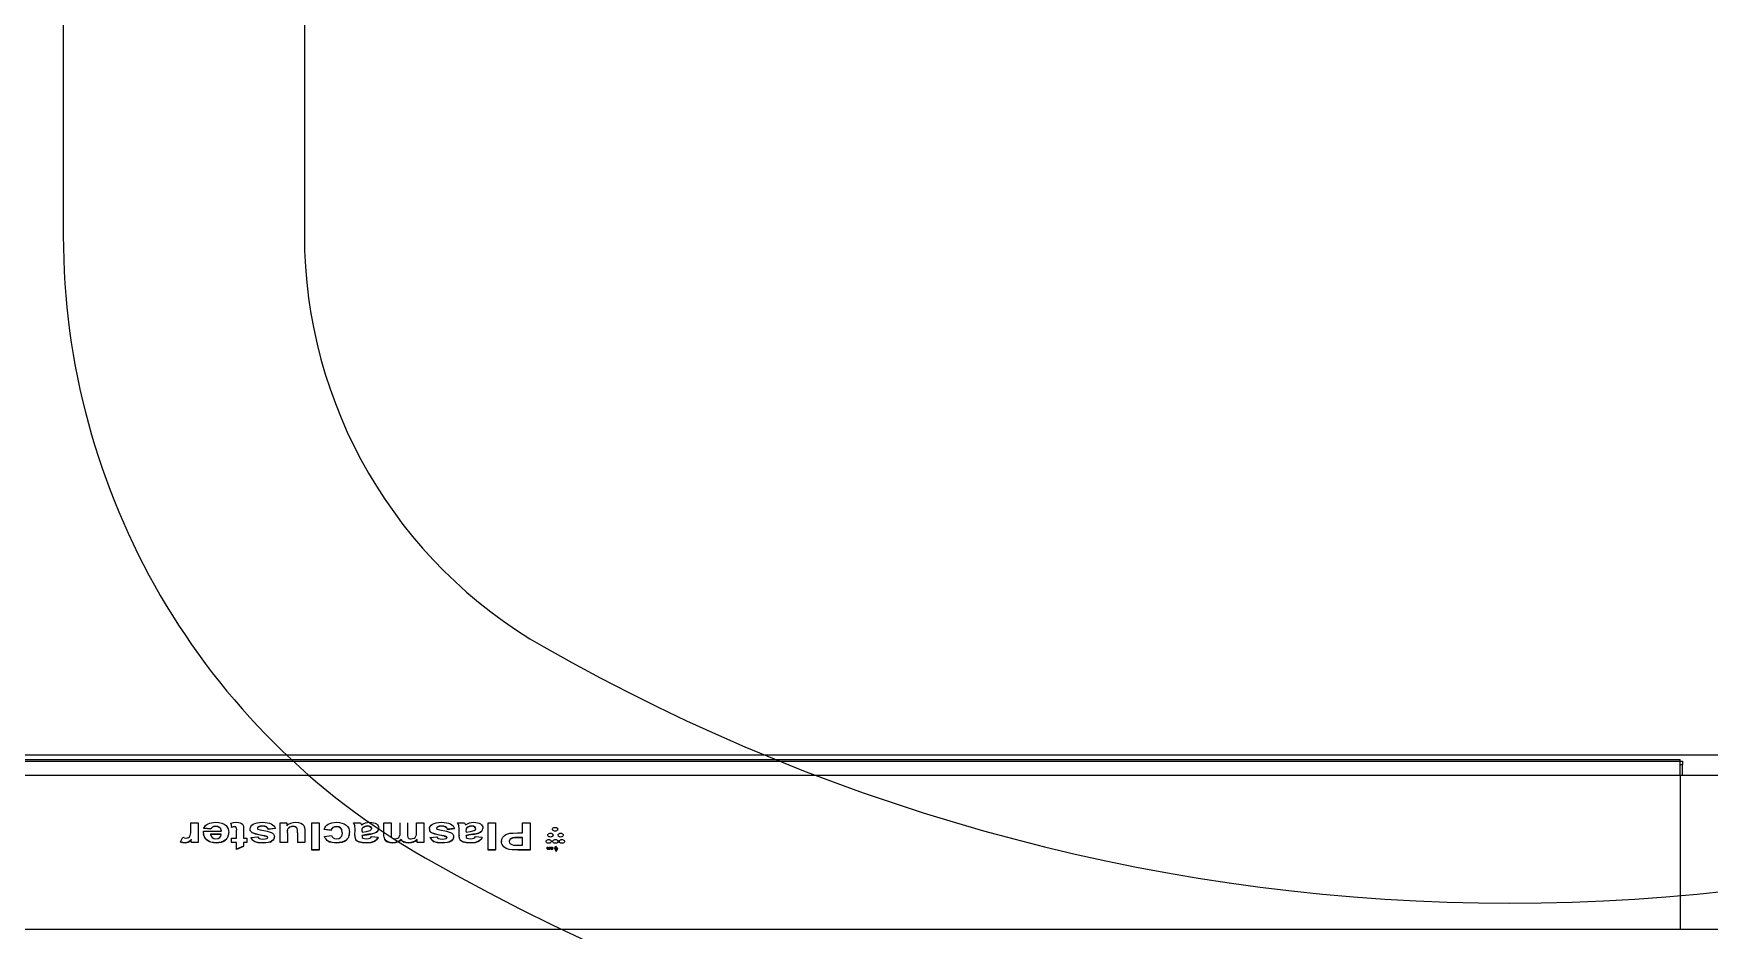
# Model space of a CAD drawing. Header units: inches. Extents: x 16928 to 514628, y -1471 to 241387.
# Drawn here: x 53938.8 to 54292, y 25938.9 to 26128 of the extents above; entities that cross this region are included whole.
import ezdxf

# ---------------------------------------------------------------- set-up
doc = ezdxf.new("R2010")
doc.units = ezdxf.units.IN
doc.header["$MEASUREMENT"] = 0
doc.layers.add('Cabinet', color=8, linetype='Continuous')
doc.layers.add('Edges', color=7, linetype='Continuous')

# ---------------------------------------------------------------- blocks, each defined once
blk = doc.blocks.new('meja mesyuarat')
at = {"color": 8}
for p, q in [((3655.6, -2689.9), (3655.6, -3099.93)), ((3604.8, -2766.1), (3604.8, -3100.05))]:
    blk.add_line(p, q, dxfattribs=at)
for centre, radius, start, end in [((3755.8, -3100.05), 151, 180, 240.3254), ((3755.6, -3099.93), 100, 180, 240.283), ((3909.6, -2830.13), 410.66, 240.283, 299.717), ((3909.6, -2830.13), 461.66, 240.3254, 299.6746)]:
    blk.add_arc(centre, radius, start, end, dxfattribs=at)
blk = doc.blocks.new('air con')
at = {"layer": 'Edges'}
for p, q in [((152.402, 19.493), (71.402, 19.493)), ((76.921, 15.42), (76.921, 19.493)), ((76.921, 18.47), (76.921, 18.812)), ((76.921, 18.133), (76.921, 18.47)), ((76.921, 17.803), (76.921, 18.133)), ((76.921, 17.48), (76.921, 17.803)), ((76.921, 17.163), (76.921, 17.48)), ((106.581, 17.368), (106.616, 17.445)), ((106.626, 17.296), (106.581, 17.368)), ((106.616, 17.445), (106.65, 17.368)), ((106.626, 17.296), (106.616, 17.445)), ((106.65, 17.368), (106.626, 17.296)), ((106.695, 17.356), (106.696, 17.363)), ((106.696, 17.347), (106.695, 17.356)), ((106.696, 17.363), (106.699, 17.371)), ((106.699, 17.339), (106.696, 17.347)), ((106.699, 17.371), (106.705, 17.377)), ((106.705, 17.333), (106.699, 17.339)), ((106.705, 17.377), (106.712, 17.382)), ((106.713, 17.328), (106.705, 17.333)), ((106.712, 17.382), (106.721, 17.384)), ((106.722, 17.326), (106.713, 17.328)), ((106.715, 17.363), (106.714, 17.355)), ((106.714, 17.355), (106.715, 17.347)), ((106.717, 17.366), (106.715, 17.363)), ((106.715, 17.347), (106.717, 17.344)), ((106.719, 17.368), (106.717, 17.366)), ((106.717, 17.344), (106.719, 17.342)), ((106.725, 17.372), (106.719, 17.368)), ((106.719, 17.342), (106.725, 17.338)), ((106.721, 17.384), (106.731, 17.385)), ((106.731, 17.325), (106.722, 17.326)), ((106.731, 17.373), (106.725, 17.372)), ((106.725, 17.338), (106.731, 17.337)), ((106.731, 17.385), (106.739, 17.385)), ((106.735, 17.373), (106.731, 17.373)), ((106.731, 17.337), (106.735, 17.338)), ((106.739, 17.325), (106.731, 17.325)), ((106.738, 17.372), (106.735, 17.373)), ((106.735, 17.338), (106.738, 17.338)), ((106.744, 17.368), (106.738, 17.372)), ((106.738, 17.338), (106.744, 17.342)), ((106.739, 17.385), (106.746, 17.383)), ((106.746, 17.327), (106.739, 17.325)), ((106.746, 17.366), (106.744, 17.368)), ((106.744, 17.342), (106.746, 17.344)), ((106.746, 17.383), (106.752, 17.381)), ((106.747, 17.363), (106.746, 17.366)), ((106.746, 17.344), (106.747, 17.347)), ((106.752, 17.33), (106.746, 17.327)), ((106.749, 17.355), (106.747, 17.363)), ((106.747, 17.347), (106.749, 17.355)), ((106.752, 17.381), (106.758, 17.377)), ((106.758, 17.333), (106.752, 17.33)), ((106.758, 17.377), (106.762, 17.372)), ((106.762, 17.338), (106.758, 17.333)), ((106.762, 17.372), (106.766, 17.367)), ((106.766, 17.343), (106.762, 17.338)), ((106.766, 17.367), (106.767, 17.361)), ((106.767, 17.349), (106.766, 17.343)), ((106.767, 17.361), (106.768, 17.355)), ((106.768, 17.355), (106.767, 17.349)), ((106.783, 17.326), (106.783, 17.384)), ((106.783, 17.384), (106.8, 17.384)), ((106.802, 17.326), (106.783, 17.326)), ((106.8, 17.384), (106.8, 17.376)), ((106.8, 17.376), (106.805, 17.38)), ((106.803, 17.366), (106.802, 17.361)), ((106.802, 17.361), (106.802, 17.352)), ((106.802, 17.352), (106.802, 17.326)), ((106.805, 17.369), (106.803, 17.366)), ((106.805, 17.38), (106.811, 17.383)), ((106.808, 17.371), (106.805, 17.369)), ((106.813, 17.373), (106.808, 17.371)), ((106.811, 17.383), (106.817, 17.385)), ((106.817, 17.374), (106.813, 17.373)), ((106.817, 17.385), (106.824, 17.385)), ((106.821, 17.373), (106.817, 17.374)), ((106.824, 17.372), (106.821, 17.373)), ((106.824, 17.385), (106.83, 17.385)), ((106.826, 17.37), (106.824, 17.372)), ((106.828, 17.368), (106.826, 17.37)), ((106.829, 17.363), (106.828, 17.368)), ((106.829, 17.356), (106.829, 17.363)), ((106.829, 17.326), (106.829, 17.356)), ((106.848, 17.326), (106.829, 17.326)), ((106.83, 17.385), (106.835, 17.384)), ((106.835, 17.384), (106.84, 17.381)), ((106.84, 17.381), (106.843, 17.379)), ((106.843, 17.379), (106.845, 17.376)), ((106.845, 17.376), (106.847, 17.372)), ((106.847, 17.372), (106.848, 17.362)), ((106.848, 17.362), (106.848, 17.326)), ((107.302, 17.402), (107.621, 17.402)), ((107.302, 17.402), (107.302, 17.396)), ((107.302, 17.396), (107.621, 17.396)), ((107.302, 16.682), (107.302, 17.396)), ((107.597, 17.275), (107.501, 17.275)), ((107.501, 17.275), (107.501, 17.079)), ((107.739, 17.27), (107.597, 17.275)), ((107.621, 17.402), (107.77, 17.4)), ((107.621, 17.396), (107.77, 17.393)), ((107.784, 17.259), (107.739, 17.27)), ((107.77, 17.4), (107.857, 17.392)), ((107.77, 17.393), (107.857, 17.385)), ((107.857, 17.392), (107.934, 17.366)), ((107.857, 17.385), (107.934, 17.359)), ((107.934, 17.366), (107.998, 17.322)), ((107.934, 17.359), (107.998, 17.315)), ((107.998, 17.322), (108.023, 17.293)), ((107.998, 17.322), (107.998, 17.315)), ((107.998, 17.315), (108.023, 17.286)), ((108.023, 17.293), (108.023, 17.286)), ((108.023, 17.286), (108.041, 17.26)), ((108.217, 17.402), (108.405, 17.402)), ((108.217, 17.402), (108.217, 17.396)), ((108.217, 17.396), (108.405, 17.396)), ((108.217, 16.682), (108.217, 17.396)), ((108.405, 17.402), (108.405, 17.396)), ((108.405, 17.396), (108.405, 16.682)), ((112.876, 17.402), (113.064, 17.402)), ((112.876, 17.402), (112.876, 17.396)), ((112.876, 17.396), (113.064, 17.396)), ((112.876, 16.682), (112.876, 17.396)), ((113.064, 17.402), (113.064, 17.396)), ((113.064, 17.396), (113.064, 16.682)), ((114.869, 17.308), (115.058, 17.388)), ((114.869, 17.302), (115.058, 17.381)), ((114.869, 17.308), (114.869, 17.302)), ((114.869, 17.206), (114.869, 17.302)), ((115.058, 17.388), (115.058, 17.381)), ((115.058, 17.381), (115.058, 17.206)), ((76.921, 16.853), (76.921, 17.163)), ((76.921, 16.551), (76.921, 16.853)), ((106.392, 17.174), (106.394, 17.184)), ((106.395, 17.161), (106.392, 17.174)), ((106.394, 17.184), (106.395, 17.187)), ((106.395, 17.187), (106.401, 17.199)), ((106.401, 17.149), (106.395, 17.161)), ((106.401, 17.199), (106.412, 17.209)), ((106.412, 17.139), (106.401, 17.149)), ((106.412, 17.209), (106.427, 17.217)), ((106.427, 17.131), (106.412, 17.139)), ((106.424, 17.008), (106.427, 17.021)), ((106.427, 16.995), (106.424, 17.008)), ((106.427, 17.217), (106.443, 17.222)), ((106.443, 17.126), (106.427, 17.131)), ((106.427, 17.021), (106.434, 17.033)), ((106.434, 16.983), (106.427, 16.995)), ((106.434, 17.033), (106.445, 17.044)), ((106.445, 16.973), (106.434, 16.983)), ((106.443, 17.222), (106.461, 17.224)), ((106.461, 17.124), (106.443, 17.126)), ((106.445, 17.044), (106.459, 17.051)), ((106.459, 16.965), (106.445, 16.973)), ((106.459, 17.051), (106.475, 17.056)), ((106.475, 16.96), (106.459, 16.965)), ((106.461, 17.224), (106.479, 17.222)), ((106.479, 17.126), (106.461, 17.124)), ((106.475, 17.056), (106.493, 17.058)), ((106.493, 16.958), (106.475, 16.96)), ((106.479, 17.222), (106.495, 17.217)), ((106.495, 17.131), (106.479, 17.126)), ((106.493, 17.058), (106.511, 17.056)), ((106.511, 16.96), (106.493, 16.958)), ((106.495, 17.217), (106.51, 17.209)), ((106.51, 17.139), (106.495, 17.131)), ((106.51, 17.209), (106.521, 17.199)), ((106.521, 17.149), (106.51, 17.139)), ((106.511, 17.056), (106.528, 17.051)), ((106.528, 16.965), (106.511, 16.96)), ((106.521, 17.199), (106.527, 17.187)), ((106.527, 17.161), (106.521, 17.149)), ((106.527, 17.187), (106.528, 17.184)), ((106.53, 17.174), (106.527, 17.161)), ((106.528, 17.184), (106.53, 17.174)), ((106.528, 17.051), (106.542, 17.044)), ((106.542, 16.973), (106.528, 16.965)), ((106.542, 17.044), (106.553, 17.033)), ((106.553, 16.983), (106.542, 16.973)), ((106.553, 17.033), (106.56, 17.021)), ((106.56, 16.995), (106.553, 16.983)), ((106.56, 17.021), (106.562, 17.008)), ((106.562, 17.008), (106.56, 16.995)), ((106.563, 17.174), (106.565, 17.184)), ((106.566, 17.161), (106.563, 17.174)), ((106.565, 17.184), (106.566, 17.187)), ((106.566, 17.187), (106.572, 17.199)), ((106.572, 17.149), (106.566, 17.161)), ((106.57, 16.853), (106.573, 16.866)), ((106.573, 16.84), (106.57, 16.853)), ((106.572, 17.199), (106.583, 17.209)), ((106.583, 17.139), (106.572, 17.149)), ((106.573, 16.866), (106.58, 16.878)), ((106.58, 16.828), (106.573, 16.84)), ((106.58, 16.878), (106.591, 16.889)), ((106.591, 16.818), (106.58, 16.828)), ((106.583, 17.209), (106.598, 17.217)), ((106.598, 17.131), (106.583, 17.139)), ((106.591, 16.889), (106.605, 16.897)), ((106.598, 17.217), (106.614, 17.222)), ((106.614, 17.126), (106.598, 17.131)), ((106.605, 16.897), (106.621, 16.902)), ((106.614, 17.222), (106.632, 17.224)), ((106.632, 17.124), (106.614, 17.126)), ((106.621, 16.902), (106.639, 16.903)), ((106.632, 17.224), (106.65, 17.222)), ((106.65, 17.126), (106.632, 17.124)), ((106.639, 16.903), (106.657, 16.902)), ((106.65, 17.222), (106.666, 17.217)), ((106.666, 17.131), (106.65, 17.126)), ((106.657, 16.902), (106.674, 16.897)), ((106.666, 17.217), (106.681, 17.209)), ((106.681, 17.139), (106.666, 17.131)), ((106.674, 16.897), (106.688, 16.889)), ((106.681, 17.209), (106.692, 17.199)), ((106.692, 17.149), (106.681, 17.139)), ((106.688, 16.889), (106.699, 16.878)), ((106.699, 16.828), (106.688, 16.818)), ((106.692, 17.199), (106.698, 17.187)), ((106.698, 17.161), (106.692, 17.149)), ((106.694, 17.008), (106.697, 17.021)), ((106.697, 16.995), (106.694, 17.008)), ((106.697, 17.021), (106.704, 17.033)), ((106.704, 16.983), (106.697, 16.995)), ((106.698, 17.187), (106.699, 17.184)), ((106.701, 17.174), (106.698, 17.161)), ((106.699, 17.184), (106.701, 17.174)), ((106.699, 16.878), (106.706, 16.866)), ((106.706, 16.84), (106.699, 16.828)), ((106.704, 17.033), (106.715, 17.044)), ((106.715, 16.973), (106.704, 16.983)), ((106.706, 16.866), (106.708, 16.853)), ((106.708, 16.853), (106.706, 16.84)), ((106.715, 17.044), (106.729, 17.051)), ((106.729, 16.965), (106.715, 16.973)), ((106.729, 17.051), (106.745, 17.056)), ((106.745, 16.96), (106.729, 16.965)), ((106.741, 17.174), (106.742, 17.184)), ((106.743, 17.161), (106.741, 17.174)), ((106.742, 17.184), (106.743, 17.187)), ((106.743, 17.187), (106.75, 17.199)), ((106.75, 17.149), (106.743, 17.161)), ((106.745, 17.056), (106.763, 17.058)), ((106.763, 16.958), (106.745, 16.96)), ((106.75, 17.199), (106.761, 17.209)), ((106.761, 17.139), (106.75, 17.149)), ((106.761, 17.209), (106.775, 17.217)), ((106.775, 17.131), (106.761, 17.139)), ((106.763, 17.058), (106.781, 17.056)), ((106.781, 16.96), (106.763, 16.958)), ((106.775, 17.217), (106.792, 17.222)), ((106.792, 17.126), (106.775, 17.131)), ((106.781, 17.056), (106.798, 17.051)), ((106.798, 16.965), (106.781, 16.96)), ((106.792, 17.222), (106.809, 17.224)), ((106.809, 17.124), (106.792, 17.126)), ((106.798, 17.051), (106.812, 17.044)), ((106.812, 16.973), (106.798, 16.965)), ((106.809, 17.224), (106.827, 17.222)), ((106.827, 17.126), (106.809, 17.124)), ((106.812, 17.044), (106.823, 17.033)), ((106.823, 16.983), (106.812, 16.973)), ((106.823, 17.033), (106.83, 17.021)), ((106.83, 16.995), (106.823, 16.983)), ((106.827, 17.222), (106.844, 17.217)), ((106.844, 17.131), (106.827, 17.126)), ((106.83, 17.021), (106.832, 17.008)), ((106.832, 17.008), (106.83, 16.995)), ((106.844, 17.217), (106.858, 17.209)), ((106.858, 17.139), (106.844, 17.131)), ((106.858, 17.209), (106.869, 17.199)), ((106.869, 17.149), (106.858, 17.139)), ((106.869, 17.199), (106.876, 17.187)), ((106.876, 17.161), (106.869, 17.149)), ((106.876, 17.187), (106.876, 17.184)), ((106.876, 17.184), (106.878, 17.174)), ((106.878, 17.174), (106.876, 17.161)), ((107.501, 17.079), (107.609, 17.079)), ((107.501, 17.079), (107.501, 17.072)), ((107.501, 17.072), (107.609, 17.072)), ((107.63, 16.951), (107.501, 16.951)), ((107.501, 16.951), (107.501, 16.682)), ((107.609, 17.079), (107.707, 17.082)), ((107.609, 17.072), (107.707, 17.075)), ((107.749, 16.954), (107.63, 16.951)), ((107.707, 17.082), (107.766, 17.09)), ((107.707, 17.075), (107.766, 17.083)), ((107.707, 17.082), (107.707, 17.075)), ((107.836, 16.961), (107.749, 16.954)), ((107.766, 17.09), (107.802, 17.105)), ((107.766, 17.083), (107.802, 17.098)), ((107.766, 17.09), (107.766, 17.083)), ((107.819, 17.238), (107.784, 17.259)), ((107.802, 17.105), (107.828, 17.125)), ((107.802, 17.098), (107.828, 17.119)), ((107.802, 17.105), (107.802, 17.098)), ((107.843, 17.21), (107.819, 17.238)), ((107.838, 17.14), (107.828, 17.125)), ((107.828, 17.125), (107.828, 17.119)), ((107.888, 16.974), (107.836, 16.961)), ((107.838, 17.14), (107.845, 17.144)), ((107.85, 17.177), (107.843, 17.21)), ((107.844, 17.15), (107.847, 17.162)), ((107.844, 17.15), (107.845, 17.144)), ((107.847, 17.162), (107.85, 17.177)), ((107.939, 16.995), (107.888, 16.974)), ((107.985, 17.025), (107.939, 16.995)), ((108.022, 17.065), (107.985, 17.025)), ((108.047, 17.115), (108.022, 17.065)), ((108.041, 17.26), (108.041, 17.253)), ((108.041, 17.253), (108.052, 17.223)), ((108.055, 17.176), (108.047, 17.115)), ((108.052, 17.223), (108.052, 17.217)), ((108.052, 17.217), (108.055, 17.183)), ((108.055, 17.18), (108.055, 17.183)), ((108.055, 17.176), (108.055, 17.183)), ((108.055, 17.18), (108.055, 17.176)), ((108.556, 16.871), (108.549, 16.83)), ((108.549, 16.825), (108.549, 16.83)), ((108.553, 16.791), (108.549, 16.825)), ((108.574, 16.901), (108.556, 16.871)), ((108.568, 17.07), (108.602, 17.127)), ((108.568, 17.07), (108.568, 17.063)), ((108.739, 17.041), (108.568, 17.063)), ((108.574, 16.901), (108.578, 16.908)), ((108.574, 16.901), (108.578, 16.901)), ((108.612, 16.938), (108.578, 16.908)), ((108.578, 16.901), (108.612, 16.931)), ((108.578, 16.908), (108.578, 16.901)), ((108.602, 17.127), (108.608, 17.136)), ((108.602, 17.127), (108.608, 17.129)), ((108.635, 17.161), (108.608, 17.136)), ((108.608, 17.129), (108.635, 17.154)), ((108.608, 17.136), (108.608, 17.129)), ((108.612, 16.938), (108.659, 16.961)), ((108.612, 16.931), (108.659, 16.954)), ((108.612, 16.938), (108.612, 16.931)), ((108.668, 17.181), (108.635, 17.161)), ((108.635, 17.154), (108.668, 17.175)), ((108.635, 17.161), (108.635, 17.154)), ((108.722, 16.978), (108.659, 16.961)), ((108.659, 16.954), (108.722, 16.971)), ((108.659, 16.961), (108.659, 16.954)), ((108.668, 17.181), (108.707, 17.197)), ((108.668, 17.175), (108.707, 17.19)), ((108.668, 17.181), (108.668, 17.175)), ((108.707, 17.197), (108.755, 17.208)), ((108.707, 17.19), (108.755, 17.202)), ((108.707, 17.197), (108.707, 17.19)), ((108.809, 16.992), (108.722, 16.978)), ((108.722, 16.971), (108.809, 16.986)), ((108.722, 16.978), (108.722, 16.971)), ((108.738, 16.84), (108.737, 16.837)), ((108.737, 16.837), (108.74, 16.835)), ((108.747, 16.864), (108.738, 16.84)), ((108.74, 16.835), (108.738, 16.84)), ((108.76, 17.072), (108.739, 17.041)), ((108.74, 16.835), (108.745, 16.817)), ((108.774, 16.885), (108.747, 16.864)), ((108.755, 17.208), (108.877, 17.217)), ((108.755, 17.202), (108.877, 17.211)), ((108.755, 17.208), (108.755, 17.202)), ((108.785, 17.091), (108.76, 17.072)), ((108.812, 16.897), (108.774, 16.885)), ((108.819, 17.102), (108.785, 17.091)), ((108.809, 16.992), (108.92, 17.01)), ((108.809, 16.986), (108.92, 17.003)), ((108.877, 16.909), (108.812, 16.897)), ((108.864, 17.106), (108.819, 17.102)), ((108.926, 17.102), (108.864, 17.106)), ((108.877, 17.217), (108.987, 17.212)), ((108.877, 17.211), (108.987, 17.205)), ((108.992, 16.93), (108.877, 16.909)), ((108.92, 17.01), (108.992, 17.026)), ((108.92, 17.003), (108.992, 17.019)), ((108.965, 17.089), (108.926, 17.102)), ((108.985, 17.067), (108.965, 17.089)), ((108.98, 16.836), (108.968, 16.818)), ((108.98, 16.836), (108.984, 16.843)), ((108.98, 16.836), (108.984, 16.836)), ((108.992, 16.91), (108.984, 16.843)), ((108.984, 16.836), (108.984, 16.843)), ((108.992, 17.033), (108.985, 17.067)), ((108.987, 17.212), (109.065, 17.196)), ((108.987, 17.205), (109.065, 17.189)), ((108.992, 17.026), (108.992, 17.033)), ((108.992, 17.026), (108.992, 17.019)), ((108.992, 16.91), (108.992, 16.93)), ((109.065, 17.196), (109.065, 17.189)), ((109.065, 17.196), (109.117, 17.171)), ((109.065, 17.189), (109.117, 17.164)), ((109.117, 17.171), (109.117, 17.164)), ((109.117, 17.171), (109.152, 17.141)), ((109.117, 17.164), (109.152, 17.134)), ((109.152, 17.141), (109.152, 17.134)), ((109.157, 17.127), (109.152, 17.141)), ((109.152, 17.134), (109.157, 17.127)), ((109.17, 17.093), (109.157, 17.127)), ((109.17, 17.087), (109.17, 17.093)), ((109.173, 17.063), (109.17, 17.087)), ((109.173, 17.063), (109.176, 17.03)), ((109.177, 17.017), (109.175, 16.852)), ((109.176, 16.848), (109.175, 16.852)), ((109.177, 17.017), (109.176, 17.03)), ((109.176, 16.848), (109.184, 16.758)), ((109.485, 16.857), (109.296, 16.836)), ((109.296, 16.829), (109.485, 16.85)), ((109.296, 16.836), (109.296, 16.829)), ((109.313, 16.794), (109.296, 16.829)), ((109.322, 17.059), (109.323, 17.066)), ((109.322, 17.052), (109.322, 17.059)), ((109.328, 17.017), (109.322, 17.052)), ((109.323, 17.066), (109.327, 17.084)), ((109.327, 17.091), (109.341, 17.114)), ((109.327, 17.091), (109.327, 17.084)), ((109.343, 16.985), (109.328, 17.017)), ((109.363, 17.147), (109.341, 17.121)), ((109.341, 17.114), (109.363, 17.141)), ((109.341, 17.121), (109.341, 17.114)), ((109.37, 16.958), (109.343, 16.985)), ((109.395, 17.172), (109.363, 17.147)), ((109.363, 17.141), (109.395, 17.165)), ((109.363, 17.147), (109.363, 17.141)), ((109.407, 16.935), (109.37, 16.958)), ((109.395, 17.172), (109.437, 17.192)), ((109.395, 17.165), (109.437, 17.185)), ((109.395, 17.172), (109.395, 17.165)), ((109.51, 16.904), (109.407, 16.935)), ((109.437, 17.192), (109.489, 17.206)), ((109.437, 17.185), (109.489, 17.199)), ((109.437, 17.192), (109.437, 17.185)), ((109.485, 16.857), (109.485, 16.85)), ((109.494, 16.841), (109.485, 16.857)), ((109.485, 16.85), (109.494, 16.841)), ((109.489, 17.206), (109.55, 17.215)), ((109.489, 17.199), (109.55, 17.208)), ((109.489, 17.206), (109.489, 17.199)), ((109.494, 16.841), (109.504, 16.822)), ((109.499, 17.073), (109.497, 17.069)), ((109.497, 17.069), (109.501, 17.066)), ((109.503, 17.085), (109.499, 17.073)), ((109.501, 17.066), (109.499, 17.073)), ((109.501, 17.066), (109.502, 17.063)), ((109.502, 17.063), (109.502, 17.056)), ((109.516, 17.051), (109.502, 17.063)), ((109.502, 17.056), (109.516, 17.045)), ((109.519, 17.097), (109.503, 17.085)), ((109.696, 16.869), (109.51, 16.904)), ((109.516, 17.051), (109.516, 17.045)), ((109.573, 17.035), (109.516, 17.051)), ((109.516, 17.045), (109.573, 17.028)), ((109.562, 17.108), (109.519, 17.097)), ((109.55, 17.215), (109.622, 17.217)), ((109.55, 17.215), (109.55, 17.208)), ((109.55, 17.208), (109.622, 17.211)), ((109.625, 17.112), (109.562, 17.108)), ((109.573, 17.035), (109.692, 17.013)), ((109.573, 17.028), (109.692, 17.006)), ((109.622, 17.217), (109.749, 17.209)), ((109.622, 17.211), (109.749, 17.202)), ((109.678, 17.108), (109.625, 17.112)), ((109.716, 17.096), (109.678, 17.108)), ((109.692, 17.013), (109.82, 16.985)), ((109.692, 17.006), (109.82, 16.978)), ((109.759, 16.851), (109.696, 16.869)), ((109.743, 17.077), (109.716, 17.096)), ((109.76, 17.05), (109.743, 17.077)), ((109.749, 17.209), (109.799, 17.198)), ((109.749, 17.202), (109.799, 17.191)), ((109.769, 16.839), (109.759, 16.851)), ((109.937, 17.074), (109.76, 17.05)), ((109.766, 16.811), (109.772, 16.825)), ((109.772, 16.825), (109.769, 16.839)), ((109.799, 17.198), (109.839, 17.183)), ((109.799, 17.198), (109.799, 17.191)), ((109.799, 17.191), (109.839, 17.176)), ((109.82, 16.985), (109.902, 16.952)), ((109.82, 16.978), (109.902, 16.945)), ((109.839, 17.183), (109.839, 17.176)), ((109.872, 17.163), (109.839, 17.183)), ((109.839, 17.176), (109.872, 17.157)), ((109.872, 17.163), (109.872, 17.157)), ((109.872, 17.163), (109.899, 17.14)), ((109.872, 17.157), (109.899, 17.133)), ((109.899, 17.14), (109.899, 17.133)), ((109.907, 17.128), (109.899, 17.14)), ((109.899, 17.133), (109.907, 17.128)), ((109.902, 16.952), (109.928, 16.932)), ((109.902, 16.952), (109.902, 16.945)), ((109.902, 16.945), (109.928, 16.925)), ((109.937, 17.081), (109.907, 17.128)), ((109.928, 16.932), (109.928, 16.925)), ((109.936, 16.922), (109.928, 16.925)), ((109.936, 16.922), (109.947, 16.908)), ((109.937, 17.081), (109.937, 17.074)), ((109.947, 16.908), (109.947, 16.901)), ((109.95, 16.9), (109.947, 16.901)), ((109.958, 16.881), (109.95, 16.9)), ((109.961, 16.844), (109.956, 16.809)), ((109.958, 16.881), (109.958, 16.874)), ((109.96, 16.865), (109.958, 16.874)), ((109.961, 16.85), (109.96, 16.865)), ((109.961, 16.847), (109.961, 16.85)), ((109.961, 16.844), (109.961, 16.85)), ((109.961, 16.847), (109.961, 16.844)), ((110.112, 17.206), (110.286, 17.206)), ((110.112, 17.206), (110.112, 17.199)), ((110.112, 17.199), (110.286, 17.199)), ((110.112, 16.682), (110.112, 17.199)), ((110.286, 17.206), (110.286, 17.199)), ((110.286, 17.199), (110.286, 17.135)), ((110.286, 17.128), (110.335, 17.164)), ((110.286, 17.135), (110.296, 17.142)), ((110.286, 17.135), (110.286, 17.128)), ((110.335, 17.171), (110.296, 17.142)), ((110.305, 16.997), (110.301, 16.933)), ((110.301, 16.933), (110.301, 16.682)), ((110.316, 17.04), (110.305, 16.997)), ((110.336, 17.068), (110.316, 17.04)), ((110.388, 17.197), (110.335, 17.171)), ((110.335, 17.164), (110.388, 17.19)), ((110.335, 17.171), (110.335, 17.164)), ((110.366, 17.089), (110.336, 17.068)), ((110.403, 17.102), (110.366, 17.089)), ((110.388, 17.197), (110.446, 17.212)), ((110.388, 17.19), (110.446, 17.205)), ((110.388, 17.197), (110.388, 17.19)), ((110.444, 17.106), (110.403, 17.102)), ((110.477, 17.103), (110.444, 17.106)), ((110.446, 17.212), (110.508, 17.217)), ((110.446, 17.212), (110.446, 17.205)), ((110.446, 17.205), (110.508, 17.211)), ((110.502, 17.095), (110.477, 17.103)), ((110.52, 17.082), (110.502, 17.095)), ((110.508, 17.217), (110.572, 17.212)), ((110.508, 17.217), (110.508, 17.211)), ((110.508, 17.211), (110.572, 17.205)), ((110.533, 17.063), (110.52, 17.082)), ((110.54, 17.027), (110.533, 17.063)), ((110.543, 16.965), (110.54, 17.027)), ((110.543, 16.682), (110.543, 16.965)), ((110.572, 17.212), (110.627, 17.197)), ((110.572, 17.212), (110.572, 17.205)), ((110.572, 17.205), (110.627, 17.19)), ((110.627, 17.197), (110.627, 17.19)), ((110.673, 17.171), (110.627, 17.197)), ((110.627, 17.19), (110.673, 17.164)), ((110.673, 17.171), (110.673, 17.164)), ((110.673, 17.171), (110.709, 17.135)), ((110.673, 17.164), (110.709, 17.128)), ((110.709, 17.128), (110.758, 17.164)), ((110.709, 17.135), (110.719, 17.143)), ((110.709, 17.135), (110.709, 17.128)), ((110.758, 17.171), (110.719, 17.143)), ((110.735, 16.993), (110.731, 16.93)), ((110.731, 16.93), (110.731, 16.682)), ((110.747, 17.037), (110.735, 16.993)), ((110.767, 17.067), (110.747, 17.037)), ((110.758, 17.171), (110.811, 17.197)), ((110.758, 17.164), (110.811, 17.19)), ((110.758, 17.171), (110.758, 17.164)), ((110.797, 17.088), (110.767, 17.067)), ((110.833, 17.101), (110.797, 17.088)), ((110.811, 17.197), (110.867, 17.212)), ((110.811, 17.19), (110.867, 17.205)), ((110.811, 17.197), (110.811, 17.19)), ((110.872, 17.106), (110.833, 17.101)), ((110.867, 17.212), (110.927, 17.217)), ((110.867, 17.212), (110.867, 17.205)), ((110.867, 17.205), (110.927, 17.211)), ((110.919, 17.099), (110.872, 17.106)), ((110.952, 17.077), (110.919, 17.099)), ((110.927, 17.217), (110.999, 17.212)), ((110.927, 17.217), (110.927, 17.211)), ((110.927, 17.211), (110.999, 17.205)), ((110.967, 17.041), (110.952, 17.077)), ((110.971, 16.977), (110.967, 17.041)), ((110.971, 16.682), (110.971, 16.977)), ((110.999, 17.212), (111.059, 17.194)), ((110.999, 17.212), (110.999, 17.205)), ((110.999, 17.205), (111.059, 17.187)), ((111.059, 17.194), (111.059, 17.187)), ((111.059, 17.187), (111.107, 17.159)), ((111.107, 17.166), (111.077, 17.184)), ((111.107, 17.166), (111.107, 17.159)), ((111.107, 17.166), (111.141, 17.126)), ((111.107, 17.159), (111.141, 17.119)), ((111.141, 17.126), (111.141, 17.119)), ((111.155, 17.083), (111.141, 17.119)), ((111.155, 17.083), (111.155, 17.076)), ((111.156, 17.069), (111.155, 17.076)), ((111.156, 17.069), (111.16, 17.019)), ((111.16, 17.019), (111.16, 16.682)), ((111.305, 16.871), (111.298, 16.83)), ((111.298, 16.83), (111.298, 16.823)), ((111.321, 16.898), (111.305, 16.871)), ((111.357, 17.136), (111.318, 17.07)), ((111.318, 17.07), (111.357, 17.129)), ((111.318, 17.07), (111.318, 17.063)), ((111.489, 17.041), (111.318, 17.063)), ((111.321, 16.898), (111.327, 16.901)), ((111.362, 16.938), (111.327, 16.908)), ((111.327, 16.901), (111.362, 16.931)), ((111.327, 16.908), (111.327, 16.901)), ((111.384, 17.161), (111.357, 17.136)), ((111.357, 17.129), (111.384, 17.154)), ((111.357, 17.136), (111.357, 17.129)), ((111.362, 16.938), (111.408, 16.961)), ((111.362, 16.931), (111.408, 16.954)), ((111.362, 16.938), (111.362, 16.931)), ((111.417, 17.181), (111.384, 17.161)), ((111.384, 17.154), (111.417, 17.175)), ((111.384, 17.161), (111.384, 17.154)), ((111.408, 16.961), (111.471, 16.978)), ((111.408, 16.954), (111.471, 16.971)), ((111.408, 16.961), (111.408, 16.954)), ((111.417, 17.181), (111.456, 17.197)), ((111.417, 17.175), (111.456, 17.19)), ((111.417, 17.181), (111.417, 17.175)), ((111.456, 17.197), (111.504, 17.208)), ((111.456, 17.19), (111.504, 17.202)), ((111.456, 17.197), (111.456, 17.19)), ((111.558, 16.992), (111.471, 16.978)), ((111.471, 16.971), (111.558, 16.986)), ((111.471, 16.978), (111.471, 16.971)), ((111.487, 16.837), (111.496, 16.864)), ((111.494, 16.817), (111.487, 16.837)), ((111.509, 17.072), (111.489, 17.041)), ((111.523, 16.885), (111.496, 16.864)), ((111.504, 17.208), (111.626, 17.217)), ((111.504, 17.202), (111.626, 17.211)), ((111.504, 17.208), (111.504, 17.202)), ((111.534, 17.091), (111.509, 17.072)), ((111.561, 16.897), (111.523, 16.885)), ((111.568, 17.102), (111.534, 17.091)), ((111.67, 17.01), (111.558, 16.992)), ((111.558, 16.986), (111.67, 17.003)), ((111.626, 16.909), (111.561, 16.897)), ((111.613, 17.106), (111.568, 17.102)), ((111.675, 17.102), (111.613, 17.106)), ((111.626, 17.217), (111.736, 17.212)), ((111.626, 17.211), (111.736, 17.205)), ((111.741, 16.93), (111.626, 16.909)), ((111.67, 17.01), (111.741, 17.026)), ((111.67, 17.003), (111.741, 17.019)), ((111.714, 17.089), (111.675, 17.102)), ((111.734, 17.067), (111.714, 17.089)), ((111.717, 16.818), (111.733, 16.836)), ((111.741, 16.91), (111.733, 16.843)), ((111.733, 16.843), (111.733, 16.836)), ((111.741, 17.033), (111.734, 17.067)), ((111.736, 17.212), (111.814, 17.196)), ((111.736, 17.205), (111.814, 17.189)), ((111.741, 17.026), (111.741, 17.033)), ((111.741, 17.026), (111.741, 17.019)), ((111.741, 16.91), (111.741, 16.93)), ((111.814, 17.196), (111.814, 17.189)), ((111.814, 17.196), (111.866, 17.171)), ((111.814, 17.189), (111.866, 17.164)), ((111.866, 17.171), (111.866, 17.164)), ((111.866, 17.171), (111.901, 17.141)), ((111.866, 17.164), (111.901, 17.134)), ((111.901, 17.141), (111.901, 17.134)), ((111.905, 17.131), (111.901, 17.141)), ((111.901, 17.134), (111.905, 17.131)), ((111.92, 17.093), (111.905, 17.131)), ((111.92, 17.087), (111.92, 17.093)), ((111.921, 17.071), (111.92, 17.087)), ((111.921, 17.071), (111.925, 17.028)), ((111.926, 17.016), (111.924, 16.858)), ((111.924, 16.858), (111.933, 16.758)), ((111.926, 17.016), (111.925, 17.028)), ((112.075, 16.997), (112.07, 16.947)), ((112.07, 16.947), (112.07, 16.94)), ((112.076, 16.88), (112.07, 16.94)), ((112.075, 16.997), (112.076, 17)), ((112.076, 17.006), (112.079, 17.017)), ((112.076, 17.006), (112.076, 17)), ((112.093, 16.827), (112.076, 16.88)), ((112.09, 17.051), (112.079, 17.017)), ((112.09, 17.051), (112.093, 17.054)), ((112.093, 17.06), (112.097, 17.067)), ((112.093, 17.06), (112.093, 17.054)), ((112.122, 16.781), (112.093, 16.827)), ((112.097, 17.067), (112.102, 17.073)), ((112.102, 17.073), (112.123, 17.1)), ((112.163, 17.146), (112.123, 17.107)), ((112.123, 17.1), (112.163, 17.139)), ((112.123, 17.107), (112.123, 17.1)), ((112.214, 17.177), (112.163, 17.146)), ((112.163, 17.139), (112.214, 17.17)), ((112.163, 17.146), (112.163, 17.139)), ((112.214, 17.177), (112.273, 17.2)), ((112.214, 17.17), (112.273, 17.193)), ((112.214, 17.177), (112.214, 17.17)), ((112.264, 16.95), (112.274, 17.02)), ((112.267, 16.936), (112.264, 16.95)), ((112.267, 16.936), (112.275, 16.878)), ((112.273, 17.2), (112.34, 17.213)), ((112.273, 17.193), (112.34, 17.206)), ((112.273, 17.2), (112.273, 17.193)), ((112.287, 17.047), (112.274, 17.02)), ((112.275, 16.872), (112.275, 16.878)), ((112.281, 16.863), (112.275, 16.878)), ((112.275, 16.872), (112.281, 16.863)), ((112.281, 16.863), (112.288, 16.849)), ((112.306, 17.068), (112.287, 17.047)), ((112.307, 16.826), (112.288, 16.849)), ((112.288, 16.849), (112.288, 16.842)), ((112.288, 16.842), (112.307, 16.82)), ((112.355, 17.094), (112.306, 17.068)), ((112.307, 16.826), (112.356, 16.798)), ((112.307, 16.826), (112.307, 16.82)), ((112.34, 17.213), (112.415, 17.217)), ((112.34, 17.213), (112.34, 17.206)), ((112.34, 17.206), (112.415, 17.211)), ((112.418, 17.103), (112.355, 17.094)), ((112.415, 17.217), (112.477, 17.215)), ((112.415, 17.217), (112.415, 17.211)), ((112.415, 17.211), (112.477, 17.208)), ((112.466, 17.098), (112.418, 17.103)), ((112.504, 17.082), (112.466, 17.098)), ((112.477, 17.215), (112.532, 17.207)), ((112.477, 17.215), (112.477, 17.208)), ((112.477, 17.208), (112.532, 17.2)), ((112.532, 17.057), (112.504, 17.082)), ((112.509, 16.811), (112.538, 16.841)), ((112.509, 16.804), (112.538, 16.834)), ((112.532, 17.207), (112.581, 17.195)), ((112.532, 17.207), (112.532, 17.2)), ((112.532, 17.2), (112.581, 17.188)), ((112.547, 17.022), (112.532, 17.057)), ((112.552, 16.874), (112.538, 16.841)), ((112.538, 16.841), (112.538, 16.834)), ((112.733, 17.046), (112.547, 17.022)), ((112.552, 16.874), (112.557, 16.88)), ((112.556, 16.884), (112.557, 16.887)), ((112.557, 16.88), (112.556, 16.884)), ((112.557, 16.887), (112.557, 16.88)), ((112.557, 16.887), (112.742, 16.864)), ((112.557, 16.88), (112.742, 16.857)), ((112.581, 17.195), (112.581, 17.188)), ((112.622, 17.177), (112.581, 17.195)), ((112.581, 17.188), (112.622, 17.17)), ((112.622, 17.177), (112.622, 17.17)), ((112.622, 17.177), (112.658, 17.154)), ((112.622, 17.17), (112.658, 17.147)), ((112.658, 17.154), (112.658, 17.147)), ((112.658, 17.154), (112.688, 17.125)), ((112.658, 17.147), (112.688, 17.119)), ((112.688, 17.125), (112.688, 17.119)), ((112.713, 17.092), (112.688, 17.119)), ((112.713, 17.092), (112.713, 17.085)), ((112.723, 17.073), (112.713, 17.085)), ((112.728, 17.062), (112.723, 17.073)), ((112.742, 16.857), (112.724, 16.814)), ((112.733, 17.053), (112.728, 17.062)), ((112.733, 17.053), (112.733, 17.046)), ((112.742, 16.864), (112.742, 16.857)), ((113.253, 17.206), (113.442, 17.206)), ((113.253, 17.206), (113.253, 17.199)), ((113.253, 17.199), (113.442, 17.199)), ((113.253, 16.872), (113.253, 17.199)), ((113.26, 16.807), (113.253, 16.872)), ((113.442, 17.206), (113.442, 17.199)), ((113.442, 16.961), (113.442, 17.199)), ((113.442, 16.948), (113.442, 16.961)), ((113.442, 16.948), (113.444, 16.88)), ((113.444, 16.88), (113.452, 16.834)), ((113.452, 16.834), (113.452, 16.828)), ((113.467, 16.812), (113.452, 16.828)), ((113.678, 16.822), (113.699, 16.841)), ((113.706, 16.883), (113.699, 16.848)), ((113.699, 16.848), (113.699, 16.841)), ((113.706, 16.883), (113.708, 16.893)), ((113.706, 16.883), (113.709, 16.89)), ((113.708, 16.893), (113.709, 16.897)), ((113.709, 16.89), (113.708, 16.893)), ((113.711, 16.945), (113.709, 16.897)), ((113.711, 16.945), (113.713, 16.981)), ((113.713, 17.206), (113.901, 17.206)), ((113.713, 17.206), (113.713, 17.199)), ((113.713, 17.199), (113.901, 17.199)), ((113.713, 16.981), (113.713, 17.199)), ((113.901, 17.206), (113.901, 17.199)), ((113.901, 17.199), (113.901, 16.682)), ((114.03, 16.836), (114.219, 16.857)), ((114.03, 16.829), (114.219, 16.85)), ((114.03, 16.836), (114.03, 16.829)), ((114.047, 16.794), (114.03, 16.829)), ((114.056, 17.057), (114.057, 17.066)), ((114.056, 17.057), (114.056, 17.052)), ((114.061, 17.017), (114.056, 17.052)), ((114.057, 17.066), (114.059, 17.077)), ((114.059, 17.077), (114.061, 17.084)), ((114.061, 17.091), (114.074, 17.114)), ((114.061, 17.091), (114.061, 17.084)), ((114.077, 16.985), (114.061, 17.017)), ((114.096, 17.146), (114.074, 17.121)), ((114.074, 17.114), (114.097, 17.141)), ((114.074, 17.121), (114.074, 17.114)), ((114.104, 16.958), (114.077, 16.985)), ((114.096, 17.146), (114.107, 17.155)), ((114.096, 17.146), (114.097, 17.141)), ((114.097, 17.141), (114.129, 17.165)), ((114.141, 16.935), (114.104, 16.958)), ((114.107, 17.155), (114.129, 17.172)), ((114.171, 17.192), (114.129, 17.172)), ((114.129, 17.165), (114.171, 17.185)), ((114.129, 17.172), (114.129, 17.165)), ((114.243, 16.904), (114.141, 16.935)), ((114.171, 17.192), (114.222, 17.206)), ((114.171, 17.185), (114.222, 17.199)), ((114.171, 17.192), (114.171, 17.185)), ((114.219, 16.857), (114.219, 16.85)), ((114.237, 16.822), (114.219, 16.85)), ((114.222, 17.206), (114.284, 17.215)), ((114.222, 17.199), (114.284, 17.208)), ((114.222, 17.206), (114.222, 17.199)), ((114.232, 17.073), (114.231, 17.069)), ((114.231, 17.069), (114.234, 17.066)), ((114.236, 17.085), (114.232, 17.073)), ((114.234, 17.066), (114.232, 17.073)), ((114.236, 17.063), (114.234, 17.066)), ((114.253, 17.097), (114.236, 17.085)), ((114.236, 17.063), (114.236, 17.056)), ((114.25, 17.051), (114.236, 17.063)), ((114.236, 17.056), (114.25, 17.045)), ((114.43, 16.869), (114.243, 16.904)), ((114.25, 17.051), (114.25, 17.045)), ((114.25, 17.051), (114.307, 17.035)), ((114.25, 17.045), (114.307, 17.028)), ((114.295, 17.108), (114.253, 17.097)), ((114.284, 17.215), (114.356, 17.217)), ((114.284, 17.215), (114.284, 17.208)), ((114.284, 17.208), (114.356, 17.211)), ((114.359, 17.112), (114.295, 17.108)), ((114.307, 17.035), (114.426, 17.013)), ((114.307, 17.028), (114.426, 17.006)), ((114.356, 17.217), (114.483, 17.209)), ((114.356, 17.211), (114.483, 17.202)), ((114.411, 17.108), (114.359, 17.112)), ((114.45, 17.096), (114.411, 17.108)), ((114.426, 17.013), (114.554, 16.985)), ((114.426, 17.006), (114.554, 16.978)), ((114.493, 16.851), (114.43, 16.869)), ((114.477, 17.077), (114.45, 17.096)), ((114.493, 17.05), (114.477, 17.077)), ((114.483, 17.209), (114.533, 17.198)), ((114.483, 17.202), (114.533, 17.191)), ((114.671, 17.074), (114.493, 17.05)), ((114.503, 16.839), (114.493, 16.851)), ((114.5, 16.811), (114.506, 16.825)), ((114.506, 16.825), (114.503, 16.839)), ((114.533, 17.198), (114.573, 17.183)), ((114.533, 17.198), (114.533, 17.191)), ((114.533, 17.191), (114.573, 17.176)), ((114.554, 16.985), (114.636, 16.952)), ((114.554, 16.978), (114.636, 16.945)), ((114.573, 17.183), (114.573, 17.176)), ((114.573, 17.183), (114.606, 17.163)), ((114.573, 17.176), (114.606, 17.157)), ((114.606, 17.163), (114.606, 17.157)), ((114.626, 17.146), (114.606, 17.163)), ((114.606, 17.157), (114.633, 17.133)), ((114.626, 17.146), (114.633, 17.14)), ((114.633, 17.14), (114.633, 17.133)), ((114.671, 17.08), (114.633, 17.14)), ((114.633, 17.133), (114.671, 17.08)), ((114.636, 16.952), (114.636, 16.945)), ((114.636, 16.952), (114.643, 16.947)), ((114.636, 16.945), (114.662, 16.925)), ((114.643, 16.947), (114.652, 16.94)), ((114.652, 16.94), (114.662, 16.932)), ((114.662, 16.932), (114.662, 16.925)), ((114.67, 16.922), (114.662, 16.925)), ((114.68, 16.908), (114.67, 16.922)), ((114.671, 17.08), (114.671, 17.074)), ((114.684, 16.9), (114.68, 16.908)), ((114.68, 16.908), (114.68, 16.901)), ((114.68, 16.901), (114.684, 16.9)), ((114.684, 16.9), (114.691, 16.881)), ((114.695, 16.843), (114.69, 16.809)), ((114.691, 16.881), (114.695, 16.85)), ((114.695, 16.85), (114.695, 16.843)), ((114.782, 17.206), (114.869, 17.206)), ((114.782, 17.206), (114.782, 17.199)), ((114.782, 17.199), (114.869, 17.199)), ((114.782, 17.09), (114.782, 17.199)), ((114.869, 17.09), (114.782, 17.09)), ((114.869, 17.206), (114.869, 17.199)), ((114.869, 16.864), (114.869, 17.09)), ((114.875, 16.768), (114.869, 16.864)), ((115.058, 17.206), (115.187, 17.206)), ((115.058, 17.206), (115.058, 17.199)), ((115.058, 17.199), (115.187, 17.199)), ((115.187, 17.09), (115.058, 17.09)), ((115.058, 17.09), (115.058, 16.888)), ((115.058, 16.885), (115.058, 16.888)), ((115.058, 16.888), (115.058, 16.881)), ((115.058, 16.885), (115.058, 16.881)), ((115.058, 16.881), (115.058, 16.879)), ((115.062, 16.815), (115.058, 16.879)), ((115.187, 17.206), (115.187, 17.199)), ((115.187, 17.199), (115.187, 17.09)), ((115.264, 16.955), (115.263, 16.943)), ((115.263, 16.936), (115.263, 16.943)), ((115.267, 16.885), (115.263, 16.936)), ((115.264, 16.955), (115.268, 16.997)), ((115.28, 16.838), (115.267, 16.885)), ((115.286, 17.058), (115.268, 17.004)), ((115.268, 17.004), (115.268, 16.997)), ((115.268, 17), (115.268, 17.004)), ((115.268, 16.997), (115.268, 17)), ((115.302, 16.796), (115.28, 16.838)), ((115.299, 17.08), (115.286, 17.058)), ((115.299, 17.08), (115.315, 17.098)), ((115.355, 17.145), (115.315, 17.105)), ((115.315, 17.098), (115.355, 17.138)), ((115.315, 17.105), (115.315, 17.098)), ((115.404, 17.176), (115.355, 17.145)), ((115.355, 17.138), (115.404, 17.17)), ((115.355, 17.145), (115.355, 17.138)), ((115.404, 17.176), (115.46, 17.199)), ((115.404, 17.17), (115.46, 17.192)), ((115.404, 17.176), (115.404, 17.17)), ((115.928, 16.901), (115.457, 16.901)), ((115.457, 16.901), (115.468, 16.854)), ((115.46, 16.992), (115.459, 16.985)), ((115.459, 16.985), (115.741, 16.985)), ((115.46, 17.199), (115.522, 17.213)), ((115.46, 17.192), (115.522, 17.206)), ((115.46, 17.199), (115.46, 17.192)), ((115.469, 17.035), (115.46, 16.992)), ((115.46, 16.992), (115.739, 16.992)), ((115.468, 16.854), (115.468, 16.847)), ((115.501, 16.813), (115.468, 16.847)), ((115.499, 17.073), (115.469, 17.035)), ((115.544, 17.098), (115.499, 17.073)), ((115.522, 17.213), (115.589, 17.217)), ((115.522, 17.213), (115.522, 17.206)), ((115.522, 17.206), (115.589, 17.211)), ((115.601, 17.106), (115.544, 17.098)), ((115.589, 17.217), (115.664, 17.213)), ((115.589, 17.217), (115.589, 17.211)), ((115.589, 17.211), (115.664, 17.206)), ((115.654, 17.098), (115.601, 17.106)), ((115.699, 17.075), (115.654, 17.098)), ((115.664, 17.213), (115.731, 17.198)), ((115.664, 17.213), (115.664, 17.206)), ((115.664, 17.206), (115.731, 17.191)), ((115.729, 17.037), (115.699, 17.075)), ((115.711, 16.82), (115.73, 16.846)), ((115.739, 16.992), (115.729, 17.037)), ((115.73, 16.853), (115.918, 16.83)), ((115.73, 16.853), (115.73, 16.846)), ((115.73, 16.846), (115.918, 16.823)), ((115.731, 17.198), (115.731, 17.191)), ((115.731, 17.198), (115.79, 17.175)), ((115.731, 17.191), (115.79, 17.168)), ((115.741, 16.985), (115.739, 16.992)), ((115.79, 17.175), (115.79, 17.168)), ((115.79, 17.175), (115.84, 17.141)), ((115.79, 17.168), (115.84, 17.134)), ((115.84, 17.141), (115.84, 17.134)), ((115.88, 17.098), (115.84, 17.141)), ((115.84, 17.134), (115.88, 17.091)), ((115.88, 17.098), (115.88, 17.091)), ((115.888, 17.082), (115.88, 17.091)), ((115.888, 17.082), (115.903, 17.053)), ((115.908, 17.043), (115.903, 17.053)), ((115.908, 17.038), (115.908, 17.043)), ((115.911, 17.033), (115.908, 17.038)), ((115.911, 17.033), (115.924, 16.981)), ((115.918, 16.83), (115.918, 16.823)), ((115.924, 16.974), (115.924, 16.981)), ((115.925, 16.959), (115.924, 16.974)), ((115.925, 16.959), (115.928, 16.908)), ((115.928, 16.901), (115.928, 16.908)), ((116.073, 17.206), (116.248, 17.206)), ((116.073, 17.206), (116.073, 17.199)), ((116.073, 17.199), (116.248, 17.199)), ((116.073, 16.682), (116.073, 17.199)), ((116.248, 17.206), (116.248, 17.199)), ((116.248, 17.199), (116.253, 17.137)), ((116.248, 17.125), (116.291, 17.169)), ((116.248, 17.132), (116.253, 17.137)), ((116.248, 17.132), (116.248, 17.125)), ((116.291, 17.175), (116.253, 17.137)), ((116.266, 16.951), (116.262, 16.841)), ((116.262, 16.841), (116.262, 16.682)), ((116.278, 17.015), (116.266, 16.951)), ((116.296, 17.05), (116.278, 17.015)), ((116.291, 17.175), (116.329, 17.201)), ((116.291, 17.169), (116.329, 17.194)), ((116.291, 17.175), (116.291, 17.169)), ((116.321, 17.072), (116.296, 17.05)), ((116.351, 17.084), (116.321, 17.072)), ((116.329, 17.201), (116.368, 17.213)), ((116.329, 17.194), (116.368, 17.206)), ((116.329, 17.201), (116.329, 17.194)), ((116.388, 17.088), (116.351, 17.084)), ((116.368, 17.213), (116.411, 17.217)), ((116.368, 17.213), (116.368, 17.206)), ((116.368, 17.206), (116.411, 17.211)), ((116.431, 17.082), (116.388, 17.088)), ((116.411, 17.217), (116.474, 17.211)), ((116.411, 17.217), (116.411, 17.211)), ((116.411, 17.211), (116.474, 17.204)), ((116.477, 17.065), (116.431, 17.082)), ((116.474, 17.211), (116.535, 17.192)), ((116.474, 17.211), (116.474, 17.204)), ((116.474, 17.204), (116.535, 17.185)), ((116.535, 17.185), (116.477, 17.065)), ((116.535, 17.192), (116.535, 17.185)), ((76.921, 16.256), (76.921, 16.551)), ((106.605, 16.81), (106.591, 16.818)), ((106.621, 16.805), (106.605, 16.81)), ((106.639, 16.803), (106.621, 16.805)), ((106.657, 16.805), (106.639, 16.803)), ((106.674, 16.81), (106.657, 16.805)), ((106.688, 16.818), (106.674, 16.81)), ((107.501, 16.682), (107.302, 16.682)), ((108.405, 16.682), (108.217, 16.682)), ((108.565, 16.762), (108.553, 16.791)), ((108.585, 16.737), (108.565, 16.762)), ((108.612, 16.713), (108.585, 16.737)), ((108.647, 16.694), (108.612, 16.713)), ((108.687, 16.681), (108.647, 16.694)), ((108.734, 16.673), (108.687, 16.681)), ((108.786, 16.67), (108.734, 16.673)), ((108.767, 16.794), (108.745, 16.817)), ((108.745, 16.817), (108.745, 16.81)), ((108.745, 16.81), (108.767, 16.787)), ((108.767, 16.794), (108.8, 16.779)), ((108.767, 16.794), (108.767, 16.787)), ((108.767, 16.787), (108.8, 16.772)), ((108.846, 16.674), (108.786, 16.67)), ((108.8, 16.779), (108.842, 16.773)), ((108.8, 16.779), (108.8, 16.772)), ((108.8, 16.772), (108.842, 16.767)), ((108.842, 16.773), (108.892, 16.779)), ((108.842, 16.767), (108.892, 16.773)), ((108.842, 16.773), (108.842, 16.767)), ((108.903, 16.687), (108.846, 16.674)), ((108.892, 16.779), (108.939, 16.798)), ((108.892, 16.773), (108.939, 16.791)), ((108.892, 16.779), (108.892, 16.773)), ((108.956, 16.708), (108.903, 16.687)), ((108.939, 16.798), (108.968, 16.818)), ((108.939, 16.791), (108.968, 16.811)), ((108.939, 16.798), (108.939, 16.791)), ((109.006, 16.738), (108.956, 16.708)), ((108.968, 16.818), (108.968, 16.811)), ((109.013, 16.722), (109.006, 16.738)), ((109.031, 16.682), (109.013, 16.722)), ((109.218, 16.682), (109.031, 16.682)), ((109.184, 16.751), (109.184, 16.758)), ((109.218, 16.689), (109.184, 16.751)), ((109.218, 16.689), (109.218, 16.682)), ((109.337, 16.763), (109.313, 16.794)), ((109.368, 16.736), (109.337, 16.763)), ((109.407, 16.713), (109.368, 16.736)), ((109.453, 16.694), (109.407, 16.713)), ((109.507, 16.681), (109.453, 16.694)), ((109.504, 16.822), (109.534, 16.797)), ((109.504, 16.822), (109.504, 16.815)), ((109.504, 16.815), (109.534, 16.79)), ((109.569, 16.673), (109.507, 16.681)), ((109.534, 16.797), (109.578, 16.781)), ((109.534, 16.797), (109.534, 16.79)), ((109.534, 16.79), (109.578, 16.774)), ((109.637, 16.67), (109.569, 16.673)), ((109.578, 16.781), (109.637, 16.776)), ((109.578, 16.781), (109.578, 16.774)), ((109.578, 16.774), (109.637, 16.769)), ((109.637, 16.776), (109.702, 16.781)), ((109.637, 16.776), (109.637, 16.769)), ((109.637, 16.769), (109.702, 16.774)), ((109.713, 16.673), (109.637, 16.67)), ((109.702, 16.781), (109.747, 16.795)), ((109.702, 16.774), (109.747, 16.788)), ((109.702, 16.781), (109.702, 16.774)), ((109.778, 16.683), (109.713, 16.673)), ((109.747, 16.795), (109.766, 16.811)), ((109.747, 16.788), (109.766, 16.804)), ((109.747, 16.795), (109.747, 16.788)), ((109.766, 16.811), (109.766, 16.804)), ((109.834, 16.699), (109.778, 16.683)), ((109.88, 16.721), (109.834, 16.699)), ((109.915, 16.748), (109.88, 16.721)), ((109.941, 16.777), (109.915, 16.748)), ((109.956, 16.809), (109.941, 16.777)), ((110.301, 16.682), (110.112, 16.682)), ((111.16, 16.682), (110.971, 16.682)), ((111.302, 16.791), (111.298, 16.823)), ((111.314, 16.762), (111.302, 16.791)), ((111.334, 16.737), (111.314, 16.762)), ((111.362, 16.713), (111.334, 16.737)), ((111.396, 16.694), (111.362, 16.713)), ((111.437, 16.681), (111.396, 16.694)), ((111.483, 16.673), (111.437, 16.681)), ((111.535, 16.67), (111.483, 16.673)), ((111.516, 16.794), (111.494, 16.817)), ((111.494, 16.817), (111.494, 16.81)), ((111.494, 16.81), (111.516, 16.787)), ((111.516, 16.794), (111.55, 16.779)), ((111.516, 16.794), (111.516, 16.787)), ((111.516, 16.787), (111.55, 16.772)), ((111.595, 16.674), (111.535, 16.67)), ((111.55, 16.779), (111.591, 16.773)), ((111.55, 16.779), (111.55, 16.772)), ((111.55, 16.772), (111.591, 16.767)), ((111.591, 16.773), (111.641, 16.779)), ((111.591, 16.767), (111.641, 16.773)), ((111.591, 16.773), (111.591, 16.767)), ((111.652, 16.687), (111.595, 16.674)), ((111.641, 16.779), (111.688, 16.798)), ((111.641, 16.773), (111.688, 16.791)), ((111.641, 16.779), (111.641, 16.773)), ((111.706, 16.708), (111.652, 16.687)), ((111.688, 16.798), (111.717, 16.818)), ((111.688, 16.791), (111.717, 16.811)), ((111.688, 16.798), (111.688, 16.791)), ((111.756, 16.738), (111.706, 16.708)), ((111.717, 16.818), (111.717, 16.811)), ((111.762, 16.722), (111.756, 16.738)), ((111.78, 16.682), (111.762, 16.722)), ((111.967, 16.682), (111.78, 16.682)), ((111.933, 16.751), (111.933, 16.758)), ((111.967, 16.689), (111.933, 16.751)), ((111.967, 16.689), (111.967, 16.682)), ((112.163, 16.742), (112.122, 16.781)), ((112.213, 16.71), (112.163, 16.742)), ((112.272, 16.688), (112.213, 16.71)), ((112.338, 16.675), (112.272, 16.688)), ((112.307, 16.82), (112.356, 16.791)), ((112.412, 16.67), (112.338, 16.675)), ((112.356, 16.798), (112.421, 16.788)), ((112.356, 16.798), (112.356, 16.791)), ((112.356, 16.791), (112.421, 16.782)), ((112.477, 16.673), (112.412, 16.67)), ((112.421, 16.788), (112.47, 16.794)), ((112.421, 16.788), (112.421, 16.782)), ((112.421, 16.782), (112.47, 16.787)), ((112.47, 16.794), (112.509, 16.811)), ((112.47, 16.787), (112.509, 16.804)), ((112.47, 16.794), (112.47, 16.787)), ((112.536, 16.682), (112.477, 16.673)), ((112.509, 16.811), (112.509, 16.804)), ((112.587, 16.697), (112.536, 16.682)), ((112.631, 16.717), (112.587, 16.697)), ((112.669, 16.744), (112.631, 16.717)), ((112.7, 16.776), (112.669, 16.744)), ((112.724, 16.814), (112.7, 16.776)), ((113.064, 16.682), (112.876, 16.682)), ((113.279, 16.757), (113.26, 16.807)), ((113.312, 16.72), (113.279, 16.757)), ((113.361, 16.693), (113.312, 16.72)), ((113.422, 16.676), (113.361, 16.693)), ((113.49, 16.67), (113.422, 16.676)), ((113.467, 16.812), (113.49, 16.796)), ((113.467, 16.812), (113.467, 16.806)), ((113.467, 16.806), (113.49, 16.789)), ((113.49, 16.796), (113.521, 16.785)), ((113.49, 16.796), (113.49, 16.789)), ((113.49, 16.789), (113.521, 16.778)), ((113.559, 16.676), (113.49, 16.67)), ((113.521, 16.785), (113.56, 16.781)), ((113.521, 16.785), (113.521, 16.778)), ((113.521, 16.778), (113.56, 16.774)), ((113.624, 16.694), (113.559, 16.676)), ((113.56, 16.781), (113.605, 16.786)), ((113.56, 16.781), (113.56, 16.774)), ((113.56, 16.774), (113.605, 16.779)), ((113.605, 16.786), (113.646, 16.8)), ((113.605, 16.779), (113.646, 16.794)), ((113.605, 16.786), (113.605, 16.779)), ((113.681, 16.722), (113.624, 16.694)), ((113.646, 16.8), (113.678, 16.822)), ((113.646, 16.794), (113.678, 16.815)), ((113.646, 16.8), (113.646, 16.794)), ((113.678, 16.822), (113.678, 16.815)), ((113.726, 16.759), (113.681, 16.722)), ((113.726, 16.682), (113.726, 16.759)), ((113.901, 16.682), (113.726, 16.682)), ((114.071, 16.763), (114.047, 16.794)), ((114.102, 16.736), (114.071, 16.763)), ((114.141, 16.713), (114.102, 16.736)), ((114.187, 16.694), (114.141, 16.713)), ((114.241, 16.681), (114.187, 16.694)), ((114.237, 16.822), (114.268, 16.797)), ((114.237, 16.822), (114.237, 16.815)), ((114.237, 16.815), (114.268, 16.79)), ((114.302, 16.673), (114.241, 16.681)), ((114.268, 16.797), (114.312, 16.781)), ((114.268, 16.797), (114.268, 16.79)), ((114.268, 16.79), (114.312, 16.774)), ((114.371, 16.67), (114.302, 16.673)), ((114.312, 16.781), (114.371, 16.776)), ((114.312, 16.781), (114.312, 16.774)), ((114.312, 16.774), (114.371, 16.769)), ((114.371, 16.776), (114.435, 16.781)), ((114.371, 16.776), (114.371, 16.769)), ((114.371, 16.769), (114.435, 16.774)), ((114.446, 16.673), (114.371, 16.67)), ((114.435, 16.781), (114.481, 16.795)), ((114.435, 16.774), (114.481, 16.788)), ((114.435, 16.781), (114.435, 16.774)), ((114.512, 16.683), (114.446, 16.673)), ((114.481, 16.795), (114.5, 16.811)), ((114.481, 16.788), (114.5, 16.804)), ((114.481, 16.795), (114.481, 16.788)), ((114.5, 16.811), (114.5, 16.804)), ((114.568, 16.699), (114.512, 16.683)), ((114.613, 16.721), (114.568, 16.699)), ((114.649, 16.748), (114.613, 16.721)), ((114.675, 16.777), (114.649, 16.748)), ((114.69, 16.809), (114.675, 16.777)), ((114.885, 16.738), (114.875, 16.768)), ((114.901, 16.715), (114.885, 16.738)), ((114.926, 16.697), (114.901, 16.715)), ((114.961, 16.683), (114.926, 16.697)), ((115.005, 16.673), (114.961, 16.683)), ((115.053, 16.67), (115.005, 16.673)), ((115.132, 16.675), (115.053, 16.67)), ((115.078, 16.797), (115.062, 16.815)), ((115.062, 16.815), (115.062, 16.808)), ((115.062, 16.808), (115.078, 16.79)), ((115.078, 16.797), (115.11, 16.79)), ((115.078, 16.797), (115.078, 16.79)), ((115.078, 16.79), (115.11, 16.784)), ((115.11, 16.79), (115.186, 16.804)), ((115.11, 16.784), (115.186, 16.797)), ((115.11, 16.79), (115.11, 16.784)), ((115.202, 16.691), (115.132, 16.675)), ((115.186, 16.804), (115.186, 16.797)), ((115.202, 16.697), (115.186, 16.797)), ((115.202, 16.697), (115.202, 16.691)), ((115.333, 16.758), (115.302, 16.796)), ((115.384, 16.72), (115.333, 16.758)), ((115.446, 16.692), (115.384, 16.72)), ((115.521, 16.676), (115.446, 16.692)), ((115.501, 16.813), (115.55, 16.788)), ((115.501, 16.813), (115.501, 16.806)), ((115.501, 16.806), (115.55, 16.781)), ((115.608, 16.67), (115.521, 16.676)), ((115.55, 16.788), (115.61, 16.779)), ((115.55, 16.788), (115.55, 16.781)), ((115.55, 16.781), (115.61, 16.772)), ((115.716, 16.68), (115.608, 16.67)), ((115.61, 16.779), (115.651, 16.784)), ((115.61, 16.779), (115.61, 16.772)), ((115.61, 16.772), (115.651, 16.777)), ((115.651, 16.784), (115.684, 16.797)), ((115.651, 16.777), (115.684, 16.79)), ((115.651, 16.784), (115.651, 16.777)), ((115.684, 16.797), (115.711, 16.82)), ((115.684, 16.79), (115.711, 16.813)), ((115.684, 16.797), (115.684, 16.79)), ((115.711, 16.82), (115.711, 16.813)), ((115.762, 16.692), (115.716, 16.68)), ((115.803, 16.709), (115.762, 16.692)), ((115.84, 16.731), (115.803, 16.709)), ((115.871, 16.757), (115.84, 16.731)), ((115.918, 16.823), (115.871, 16.757)), ((116.262, 16.682), (116.073, 16.682)), ((76.921, 15.969), (76.921, 16.256)), ((76.921, 15.69), (76.921, 15.969)), ((76.921, 15.42), (76.921, 15.69)), ((76.855, 15.42), (71.402, 15.42)), ((76.921, 15.42), (76.855, 15.42)), ((76.855, 15.42), (76.855, 15.142)), ((76.921, 15.142), (76.855, 15.142)), ((76.855, 15.051), (76.855, 15.142)), ((76.921, 15.42), (76.921, 15.142)), ((146.421, 15.42), (76.921, 15.42)), ((76.921, 15.142), (76.921, 15.051)), ((71.402, 14.898), (152.402, 14.898)), ((76.921, 15.051), (76.855, 15.051)), ((146.421, 15.051), (76.921, 15.051)), ((76.921, 15.051), (76.921, 15.012)), ((146.421, 15.012), (76.921, 15.012))]:
    blk.add_line(p, q, dxfattribs=at)
blk = doc.blocks.new('2.5 HP AIR CONDITION')
at = {"xscale": 7.976701201297028, "yscale": 7.976701201297028, "zscale": 7.976701201297028}
blk.add_blockref('air con', (-1535.82, 107.06), dxfattribs=at)

msp = doc.modelspace()

# ---------------------------------------------------------------- block references
at = {"rotation": 180}
msp.add_blockref('2.5 HP AIR CONDITION', (53363.57, 26201.74), dxfattribs=at)
at = {"layer": 'Cabinet'}
msp.add_blockref('meja mesyuarat', (50340.32, 29185.48), dxfattribs=at)

doc.saveas('drawing.dxf')
